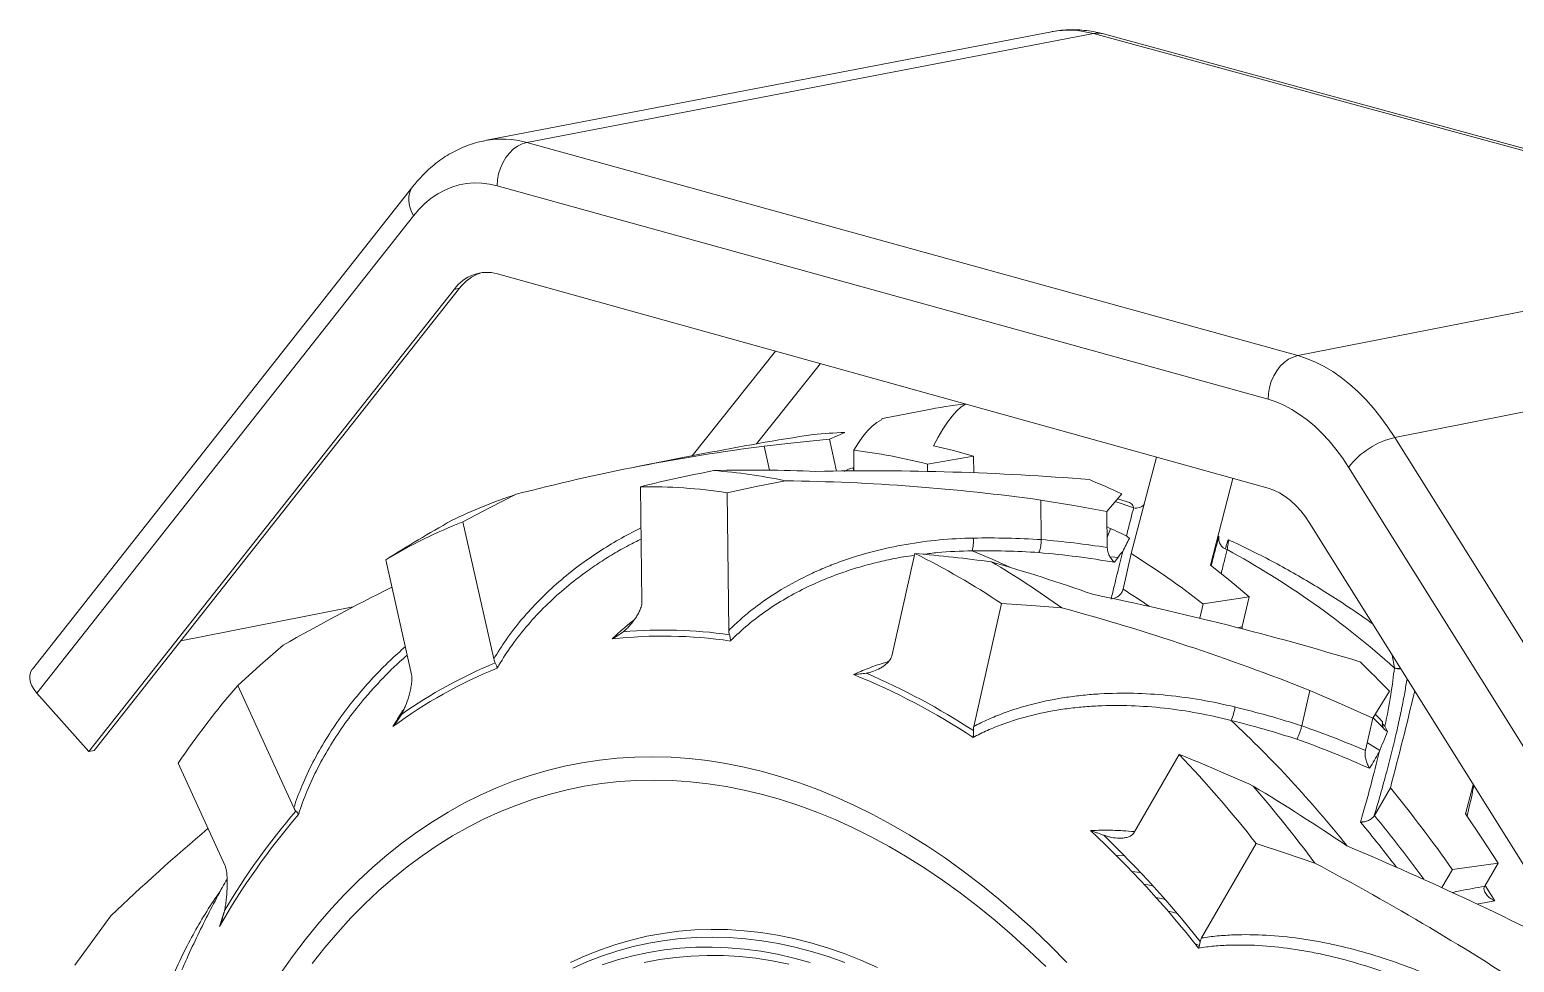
# Model space of a CAD drawing. Header units: millimetres. Extents: x -1041 to 1726, y -447 to 1705.
# Drawn here: x -1022 to -402, y 762 to 1151 of the extents above; entities that cross this region are included whole.
import ezdxf

# ---------------------------------------------------------------- set-up
doc = ezdxf.new("R2010")
doc.units = ezdxf.units.MM

msp = doc.modelspace()

# ---------------------------------------------------------------- linework, layer by layer
at = {"color": 7, "linetype": 'Continuous', "lineweight": 15}
for p, q in [((-595.41, 1150.28), (-831.72, 1104.85)), ((-814.27, 1104.02), (-577.92, 1149.49)), ((-577.92, 1149.49), (-255.59, 1061.72)), ((-251.36, 1061.59), (-573.69, 1149.35)), ((-492.67, 1015.17), (-814.27, 1104.02)), ((-861.76, 1085.76), (-1020.51, 884.42)), ((-826.61, 1086.03), (-505.08, 996.95)), ((-1018.6, 874.39), (-861.58, 1073.46)), ((-255.59, 1061.72), (-492.67, 1015.17)), ((-504.99, 959.84), (-826.43, 1049.31)), ((-844.55, 1042.83), (-996.91, 850.06)), ((-842.36, 1043.25), (-994.73, 850.5)), ((-844.55, 1042.83), (-842.36, 1043.25)), ((-452.22, 981.02), (-215.11, 1027.84)), ((-647.8, 992.49), (-665.96, 988.93)), ((-370.94, 851.27), (-452.22, 981.02)), ((-740.65, 974.29), (-768.73, 968.78)), ((-713, 967.41), (-715.25, 977.43)), ((-677.81, 967.1), (-677.92, 975.71)), ((-627.95, 973.3), (-647.17, 969.97)), ((-551.65, 972.83), (-562.19, 932.66)), ((-647.14, 966.89), (-647.17, 969.97)), ((-471.52, 968.59), (-383.36, 827.76)), ((-730.01, 900.57), (-730.76, 958)), ((-599.68, 938.42), (-599.88, 954.93)), ((-562.81, 953.94), (-567.9, 955.38)), ((-828.06, 888.66), (-840.91, 945.91)), ((-383.3, 778.36), (-487.62, 945.14)), ((-565.58, 917.74), (-562.19, 932.66)), ((-958.59, 896.22), (-886.67, 910.39)), ((-627.87, 860.48), (-616.26, 911.78)), ((-533.6, 905.67), (-532.22, 911.71)), ((-513.03, 914.59), (-532.22, 911.71)), ((-996.91, 850.06), (-1018.6, 874.39)), ((-911.49, 826.6), (-934.85, 877.55)), ((-491.01, 860.77), (-487.64, 875.5)), ((-867.17, 864.47), (-866.72, 865.22)), ((-996.91, 850.06), (-994.73, 850.5)), ((-940.21, 802.62), (-959.68, 845.13)), ((-460.74, 823.38), (-454.07, 834.86)), ((-532.87, 772.28), (-510.03, 811.7)), ((-432.64, 793.29), (-428.22, 800.87)), ((-409.17, 803.41), (-428.22, 800.87))]:
    msp.add_line(p, q, dxfattribs=at)
at = {"color": 8, "linetype": 'Continuous', "lineweight": 15}
for p, q in [((-745.29, 973.38), (-710.51, 1017.05)), ((-691.8, 1011.84), (-718.47, 978.4)), ((-561.14, 951.7), (-568.92, 954.35)), ((-452.41, 884.99), (-453.25, 890.19)), ((-457.38, 861.64), (-456.35, 860.59)), ((-422.45, 823.9), (-422.77, 824.17)), ((-410.53, 787.71), (-417.98, 786.43)), ((-942.45, 777.06), (-940.49, 783.2)), ((-535.36, 769.81), (-533.76, 769.09))]:
    msp.add_line(p, q, dxfattribs=at)
at = {"color": 144, "linetype": 'Continuous', "lineweight": 0}
for p, q in [((-681.66, 983.12), (-688.03, 980.31)), ((-685.05, 967.03), (-688.03, 980.31)), ((-627.87, 966.33), (-627.95, 973.3)), ((-678.34, 968.37), (-677.81, 967.22)), ((-766.24, 912.6), (-766.89, 960.51)), ((-519.82, 963.97), (-529.11, 927.73)), ((-566.1, 957.48), (-572.33, 950.21)), ((-572.15, 935.26), (-572.33, 950.21)), ((-862.37, 882.23), (-873.09, 929.99)), ((-662.07, 889.86), (-652.42, 932.68)), ((-515.86, 902.18), (-513.03, 914.59)), ((-515.88, 901.22), (-515.89, 902.05)), ((-454.38, 875.23), (-461.43, 863.92)), ((-464.48, 850.57), (-461.43, 863.92)), ((-561.23, 815.92), (-542.19, 848.87)), ((-419.47, 836.18), (-422.71, 824.1)), ((-414.73, 793.87), (-409.17, 803.41)), ((-414.59, 794.11), (-410.53, 787.71))]:
    msp.add_line(p, q, dxfattribs=at)
at = {"color": 7, "linetype": 'Continuous', "lineweight": 15, "flags": 128}
for points in [[(-814.27, 1104.02), (-816.21, 1103.46), (-818.1, 1102.52), (-819.9, 1101.24), (-821.55, 1099.64), (-823.02, 1097.76), (-824.28, 1095.66), (-825.29, 1093.37), (-826.02, 1090.97), (-826.46, 1088.5), (-826.61, 1086.03)], [(-861.58, 1073.46), (-859.23, 1076.2), (-856.74, 1078.67), (-854.11, 1080.84), (-851.37, 1082.7), (-848.52, 1084.26), (-845.58, 1085.49), (-842.55, 1086.41), (-839.45, 1086.99), (-836.29, 1087.25), (-833.09, 1087.17), (-829.85, 1086.76), (-826.61, 1086.03)], [(-492.67, 1015.17), (-494.61, 1014.6), (-496.51, 1013.65), (-498.31, 1012.35), (-499.97, 1010.73), (-501.46, 1008.83), (-502.72, 1006.69), (-503.74, 1004.38), (-504.48, 1001.95), (-504.93, 999.45), (-505.08, 996.95)], [(-452.22, 981.02), (-455.07, 985.35), (-458.05, 989.44), (-461.15, 993.3), (-464.37, 996.9), (-467.69, 1000.23), (-471.09, 1003.28), (-474.57, 1006.04), (-478.11, 1008.5), (-481.71, 1010.65), (-485.34, 1012.49), (-489, 1013.99), (-492.67, 1015.17)], [(-505.08, 996.95), (-501.76, 995.87), (-498.45, 994.46), (-495.17, 992.73), (-491.93, 990.69), (-488.74, 988.35), (-485.62, 985.72), (-482.59, 982.8), (-479.65, 979.62), (-476.82, 976.18), (-474.1, 972.5), (-471.52, 968.59)], [(-677.92, 975.71), (-675.98, 978.81), (-674.05, 981.51), (-672.12, 983.83), (-670.2, 985.76), (-668.28, 987.29), (-666.38, 988.43)], [(-688.03, 980.31), (-701.65, 979), (-715.25, 977.43)], [(-706.42, 962.99), (-718.63, 960.58), (-730.76, 958)], [(-487.62, 945.14), (-489.48, 947.89), (-491.46, 950.42), (-493.54, 952.7), (-495.72, 954.71), (-497.98, 956.45), (-500.28, 957.89), (-502.63, 959.02), (-504.99, 959.84)], [(-818.71, 957.33), (-829.86, 951.7), (-840.91, 945.91)], [(-572.33, 950.21), (-586.09, 952.69), (-599.88, 954.93)], [(-591.13, 909.98), (-603.72, 910.97), (-616.26, 911.78)], [(-915.89, 894.36), (-925.44, 886.01), (-934.85, 877.55)], [(-1020.51, 884.42), (-1020.67, 884.2), (-1021.3, 883.04), (-1021.61, 881.75), (-1021.62, 880.36), (-1021.31, 878.9), (-1020.7, 877.4), (-1019.79, 875.89), (-1018.6, 874.39)], [(-461.43, 863.92), (-474.49, 869.81), (-487.64, 875.5)], [(-589, 762.07), (-596.01, 769.12), (-603.11, 775.9), (-610.28, 782.4), (-617.54, 788.61), (-624.86, 794.53), (-632.24, 800.17), (-639.68, 805.5), (-647.18, 810.53), (-654.72, 815.26), (-662.29, 819.67), (-669.9, 823.78), (-677.54, 827.57), (-685.2, 831.04), (-692.88, 834.19), (-700.56, 837.02), (-708.25, 839.53), (-715.93, 841.7), (-723.61, 843.56), (-731.27, 845.08), (-738.91, 846.27), (-746.53, 847.13), (-754.11, 847.66), (-761.65, 847.86), (-769.15, 847.73), (-776.6, 847.27), (-784, 846.48), (-791.33, 845.36), (-798.59, 843.91), (-805.79, 842.14), (-812.9, 840.04), (-819.93, 837.62), (-826.88, 834.88), (-833.73, 831.82), (-840.48, 828.44), (-847.12, 824.76), (-853.66, 820.76), (-860.08, 816.45), (-866.38, 811.85), (-872.56, 806.94), (-878.61, 801.74), (-884.53, 796.25), (-890.31, 790.47), (-895.94, 784.42), (-901.44, 778.08), (-906.78, 771.47), (-911.97, 764.6), (-917, 757.47)], [(-597.83, 760.34), (-604.81, 767.06), (-611.88, 773.49), (-619.03, 779.65), (-626.24, 785.51), (-633.51, 791.09), (-640.84, 796.37), (-648.23, 801.35), (-655.66, 806.02), (-663.13, 810.39), (-670.63, 814.45), (-678.16, 818.2), (-685.71, 821.63), (-693.27, 824.74), (-700.85, 827.53), (-708.43, 829.99), (-716.01, 832.14), (-723.57, 833.95), (-731.13, 835.44), (-738.66, 836.61), (-746.16, 837.44), (-753.64, 837.94), (-761.07, 838.12), (-768.46, 837.97), (-775.8, 837.48), (-783.09, 836.67), (-790.31, 835.54), (-797.46, 834.07), (-804.55, 832.29), (-811.55, 830.18), (-818.47, 827.74), (-825.31, 824.99), (-832.04, 821.93), (-838.68, 818.55), (-845.22, 814.86), (-851.64, 810.86), (-857.95, 806.56), (-864.14, 801.96), (-870.21, 797.06), (-876.14, 791.87), (-881.95, 786.39), (-887.61, 780.63), (-893.14, 774.59), (-898.51, 768.27), (-903.74, 761.69)], [(-485.59, 803.51), (-497.81, 807.68), (-510.03, 811.7)], [(-987.78, 781.51), (-995.34, 771.23), (-1002.76, 760.88)], [(-795.09, 759.7), (-788.92, 762.42), (-782.65, 764.83), (-776.29, 766.92), (-769.85, 768.69), (-763.34, 770.14), (-756.76, 771.26), (-750.12, 772.05), (-743.42, 772.52), (-736.68, 772.66), (-729.88, 772.48), (-723.06, 771.96), (-716.2, 771.12), (-709.31, 769.95), (-702.41, 768.46), (-695.5, 766.64), (-688.58, 764.49), (-681.67, 762.02)], [(-782.79, 761.12), (-776.45, 763.14), (-770.04, 764.84), (-763.55, 766.22), (-757, 767.27), (-750.39, 768), (-743.72, 768.39), (-737, 768.47), (-730.24, 768.21), (-723.45, 767.63), (-716.62, 766.72), (-709.77, 765.48), (-702.91, 763.92), (-696.04, 762.03)], [(-765.37, 761.99), (-758.87, 763.24), (-752.3, 764.16), (-745.67, 764.75), (-738.98, 765.02), (-732.25, 764.95), (-725.49, 764.55), (-718.68, 763.82), (-711.86, 762.77), (-705.01, 761.38)]]:
    msp.add_lwpolyline(points, dxfattribs=at)
at = {"color": 8, "linetype": 'Continuous', "lineweight": 15, "flags": 128}
for points in [[(-861.77, 1085.76), (-862.32, 1084.97), (-863.06, 1083.36), (-863.46, 1081.56), (-863.51, 1079.63), (-863.2, 1077.6), (-862.56, 1075.52), (-861.58, 1073.46)], [(-612.86, 926.95), (-620.1, 930.22), (-628.57, 933.74)], [(-458.49, 850.52), (-463.56, 853.63), (-463.75, 853.75)], [(-564.93, 806.48), (-567.61, 806.73), (-568.56, 806.81)], [(-558.06, 799.45), (-558.57, 799.53), (-561.77, 799.99)], [(-546.76, 783.46), (-544.95, 783.03), (-542.97, 782.53)], [(-667.98, 760.01), (-674.94, 763.06), (-681.9, 765.79), (-688.88, 768.19), (-695.85, 770.27), (-702.82, 772.02), (-709.77, 773.45), (-716.71, 774.55), (-723.62, 775.31), (-730.5, 775.75), (-737.33, 775.85), (-744.13, 775.63), (-750.87, 775.07), (-757.55, 774.18), (-764.17, 772.97), (-770.71, 771.43), (-777.18, 769.56), (-783.57, 767.37), (-789.87, 764.86), (-796.07, 762.04)]]:
    msp.add_lwpolyline(points, dxfattribs=at)
at = {"color": 144, "linetype": 'Continuous', "lineweight": 0, "flags": 128}
for points in [[(-631.29, 995), (-633.07, 993.76), (-634.98, 992.05), (-636.9, 989.94), (-638.83, 987.44), (-640.76, 984.53), (-642.69, 981.23), (-644.63, 977.54)], [(-666.38, 988.43), (-666.05, 988.9), (-665.96, 988.93)], [(-644.63, 977.54), (-636.3, 975.6), (-627.95, 973.3)], [(-570.9, 931.23), (-569.02, 931.06), (-567.77, 930.94)], [(-529.11, 927.73), (-521.04, 921.33), (-513.03, 914.59)], [(-457.31, 862.45), (-458.84, 864.03), (-460.37, 865.59), (-460.39, 865.61)], [(-422.71, 824.1), (-415.87, 813.89), (-409.17, 803.41)], [(-556.99, 794.68), (-555.22, 794.38), (-553.19, 794)], [(-548.18, 788.38), (-548.34, 788.41), (-551.82, 789.15)]]:
    msp.add_lwpolyline(points, dxfattribs=at)
at = {"color": 8, "linetype": 'Continuous', "lineweight": 15}
for centre, radius, start, end in [((-588.37, 1112.3), 38.63, 74.30006, 100.49703), ((-576.1, 1140.42), 9.25, 74.92034, 101.32693), ((-824.76, 1067.45), 38.05, 74.01037, 100.60587), ((-752.45, 618.47), 352.82, 55.90367, 58.01785), ((-860.49, 500.31), 497.16, 38.64817, 46.84482), ((-899.09, 462.53), 561.56, 37.15102, 39.61731), ((-906.32, 456.99), 576.88, 36.08273, 39.42968)]:
    msp.add_arc(centre, radius, start, end, dxfattribs=at)
at = {"color": 7, "linetype": 'Continuous', "lineweight": 15}
for centre, radius, start, end in [((-830.86, 1033.14), 16.77, 74.65696, 144.72621), ((-827.59, 1032.17), 18.47, 109.13421, 143.139), ((-444.63, 948.04), 33.84, 102.97091, 142.62408), ((-612.15, 170.2), 813.78, 97.27828, 104.70391), ((-706.8, 736.03), 241.41, 75.70128, 83.12945), ((-754, 734.17), 233.72, 78.25196, 85.64267), ((-764.17, 738.33), 222.19, 81.35339, 90.70146), ((-717.68, 106.22), 856.84, 82.0982, 89.2469), ((-751.4, 753.02), 215.12, 108.23192, 116.00894), ((-760.01, 741.96), 219.4, 111.63523, 121.02161), ((-640.96, 937.63), 12.99, 342.55081, 6.40452), ((-802.29, 631.68), 336.24, 56.41068, 63.53047), ((-804.45, 614.84), 364.17, 54.14156, 59.66216), ((-765.2, 610.32), 380.94, 52.29597, 57.79769), ((-698.01, 611.69), 367.4, 48.05106, 61.40638), ((-485.91, 144.93), 864.02, 116.43334, 119.84477), ((-826.17, -300.67), 1241.31, 73.16855, 78.48052), ((-847.36, -31.58), 975.81, 68.36829, 74.77653), ((-757.31, 706.07), 192.12, 81.62751, 96.39696), ((-757.12, 706.92), 193.8, 81.87974, 95.02013), ((-751.78, 702.53), 199.37, 112.30614, 125.15032), ((-751.55, 699.98), 199.51, 112.10333, 126.45008), ((-784.06, 619.88), 282.92, 56.54864, 67.99667), ((-785.28, 618.72), 286.97, 56.76372, 66.91217), ((-688.49, 663.1), 326.62, 138.96226, 146.13095), ((-2069.72, 1261.53), 1671.04, 345.20642, 346.63588), ((-544.24, 872.6), 25.67, 338.00725, 351.07735), ((-936.04, 475.54), 542.67, 38.27591, 43.46724), ((-951.72, 457.37), 580.6, 36.5967, 40.65476), ((-918.86, 454.47), 600.6, 35.22321, 39.29716), ((-678.95, 626.09), 303.69, 139.39182, 150.19072), ((-680.56, 628.98), 302.38, 139.53149, 149.22346), ((-305.59, 64.44), 989.73, 130.41521, 133.57244), ((-1022.51, -495.36), 1417.24, 62.53325, 67.1539), ((-1018.69, -202.25), 1138.31, 56.53835, 62.07446)]:
    msp.add_arc(centre, radius, start, end, dxfattribs=at)
at = {"color": 144, "linetype": 'Continuous', "lineweight": 0}
for centre, radius, start, end in [((-607.22, 785.48), 210.95, 96.59674, 101.09325), ((-533.19, -83.51), 1077.95, 98.61908, 101.09633), ((-674.29, 769.63), 213.62, 91.97507, 95.49056), ((-627.49, 396.73), 580.75, 100.79319, 103.88817), ((-719.55, 376.65), 590.8, 87.49003, 91.61942), ((-670.17, -153.69), 1120.82, 85.36349, 91.20186), ((-694.42, 686.75), 299.59, 64.64057, 67.45818), ((-560.21, 956.34), 4.74, 258.71577, 315.92583), ((-548.55, 418.58), 605.69, 119.38359, 122.39882), ((-689.47, 675.85), 292.38, 64.61569, 66.36673), ((-520.96, 938.81), 4.7, 167.73622, 255.09951), ((-708.62, 281.05), 654.04, 82.25841, 85.07043), ((-812.99, 254.19), 701.85, 70.46291, 74.08323), ((-803.36, 534.88), 487.48, 44.28283, 46.32688), ((-450.47, 889.67), 5.12, 247.6592, 277.9644), ((-853.07, 79.51), 829.8, 65.67396, 67.99742), ((-965.47, 82.26), 879.7, 55.89871, 58.91382), ((-893.72, 482.99), 458.94, 38.40439, 46.7189), ((-897.14, 480.85), 465.19, 38.558, 45.9328)]:
    msp.add_arc(centre, radius, start, end, dxfattribs=at)
at = {"color": 7, "linetype": 'Continuous', "lineweight": 15}
for points, knots in [([(-573.69, 1149.35), (-574.47, 1149.55), (-576.51, 1150.07), (-579.84, 1150.67), (-583.65, 1151.07), (-587.43, 1151.16), (-591.17, 1150.93), (-593.85, 1150.61), (-595.26, 1150.3), (-595.46, 1150.25)], [0, 0, 0, 0, 0.108285, 0.284104, 0.458294, 0.630643, 0.80149, 0.97124, 1, 1, 1, 1]), ([(-831.77, 1104.82), (-832.75, 1104.62), (-834.95, 1104.17), (-838.27, 1103.13), (-841.71, 1101.77), (-845.06, 1100.13), (-848.3, 1098.21), (-851.43, 1096.03), (-854.44, 1093.58), (-857.32, 1090.87), (-859.75, 1088.25), (-861.19, 1086.48), (-861.76, 1085.76)], [0, 0, 0, 0, 0.084704, 0.187882, 0.291138, 0.394765, 0.499036, 0.604194, 0.710438, 0.817914, 0.926701, 1, 1, 1, 1]), ([(-564.13, 940), (-563.47, 942.65), (-562.89, 944.95), (-561.89, 948.85), (-561.47, 950.45), (-561.14, 951.7)], [0, 0, 0, 0, 0.5, 0.5, 1, 1, 1, 1]), ([(-730.01, 900.57), (-728.36, 902.22), (-726.67, 903.8), (-724.05, 906.1), (-723.16, 906.86), (-721.37, 908.33), (-720.46, 909.05), (-715.88, 912.59), (-712.07, 915.18), (-704.19, 919.94), (-700.12, 922.1), (-693.83, 925.06), (-691.71, 926), (-687.4, 927.77), (-685.21, 928.61), (-678.61, 930.97), (-674.17, 932.34), (-665.19, 934.68), (-660.65, 935.66), (-651.48, 937.25), (-646.86, 937.87), (-637.52, 938.74), (-632.81, 939), (-628.06, 939.08)], [0, 0, 0, 0, 0.0625, 0.0625, 0.09375, 0.09375, 0.125, 0.125, 0.25, 0.25, 0.375, 0.375, 0.4375, 0.4375, 0.5, 0.5, 0.625, 0.625, 0.75, 0.75, 0.875, 0.875, 1, 1, 1, 1]), ([(-599.68, 938.42), (-599.69, 937.88), (-599.72, 937.33), (-599.8, 936.51), (-599.83, 936.25), (-599.91, 935.72), (-599.95, 935.47), (-600.04, 934.98), (-600.09, 934.75), (-600.19, 934.31), (-600.25, 934.11), (-600.37, 933.73), (-600.43, 933.56), (-600.53, 933.34), (-600.56, 933.27), (-600.63, 933.14), (-600.66, 933.08), (-600.69, 933.02)], [0, 0, 0, 0, 0.25, 0.25, 0.375, 0.375, 0.5, 0.5, 0.625, 0.625, 0.75, 0.75, 0.875, 0.875, 0.9375, 0.9375, 1, 1, 1, 1]), ([(-461.45, 903.3), (-462.27, 903.89), (-465.94, 906.56), (-472.57, 911.03), (-481.32, 916.7), (-490.16, 922.04), (-499.05, 927.1), (-508, 931.84), (-515.52, 935.6), (-520.1, 937.67), (-521.64, 938.36)], [0, 0, 0, 0, 0.042489, 0.1911251, 0.3392708, 0.4868744, 0.6338868, 0.7802627, 0.9259614, 1, 1, 1, 1]), ([(-600.69, 933.02), (-605.34, 933.33), (-609.99, 933.54), (-619.29, 933.78), (-623.93, 933.81), (-628.57, 933.74)], [0, 0, 0, 0, 0.5, 0.5, 1, 1, 1, 1]), ([(-569.11, 928.96), (-574.36, 929.86), (-579.61, 930.66), (-590.14, 932.02), (-595.42, 932.58), (-600.69, 933.02)], [0, 0, 0, 0, 0.5, 0.5, 1, 1, 1, 1]), ([(-570.56, 913.62), (-570.32, 914.59), (-570.09, 915.54), (-569.64, 917.41), (-569.42, 918.33), (-568.77, 921.03), (-568.35, 922.75), (-567.14, 927.73), (-566.4, 930.76), (-565.72, 933.53)], [0, 0, 0, 0, 0.125, 0.125, 0.25, 0.25, 0.5, 0.5, 1, 1, 1, 1]), ([(-569.81, 913.79), (-569.35, 913.92), (-568.38, 914.2), (-567.11, 915.1), (-566.06, 916.28), (-565.76, 917.19), (-565.6, 917.64)], [0, 0, 0, 0, 0.232967, 0.496476, 0.74801, 1, 1, 1, 1]), ([(-766.24, 912.6), (-766.24, 912.18), (-766.28, 911.79), (-766.42, 911.03), (-766.51, 910.67), (-766.72, 909.98), (-766.84, 909.64), (-767.1, 909), (-767.23, 908.69), (-767.66, 907.79), (-767.98, 907.21), (-768.64, 906.11), (-768.98, 905.59), (-770.05, 904.09), (-770.8, 903.16), (-771.98, 901.88), (-772.39, 901.47), (-773.21, 900.68), (-773.64, 900.31), (-774.08, 899.97)], [0, 0, 0, 0, 0.0625, 0.0625, 0.125, 0.125, 0.1875, 0.1875, 0.25, 0.25, 0.375, 0.375, 0.5, 0.5, 0.75, 0.75, 0.875, 0.875, 1, 1, 1, 1]), ([(-774.08, 899.97), (-774.75, 899.44), (-775.48, 898.93), (-776.65, 898.19), (-777.05, 897.95), (-777.66, 897.59), (-777.87, 897.47), (-778.29, 897.23), (-778.5, 897.12), (-778.71, 897)], [0, 0, 0, 0, 0.5, 0.5, 0.75, 0.75, 0.875, 0.875, 1, 1, 1, 1]), ([(-729.74, 898.77), (-729.84, 899.06), (-729.9, 899.36), (-729.98, 899.96), (-730, 900.27), (-730.01, 900.57)], [0, 0, 0, 0, 0.5, 0.5, 1, 1, 1, 1]), ([(-729.74, 898.77), (-729.6, 898.32), (-729.49, 897.87), (-729.39, 897.22), (-729.36, 897), (-729.34, 896.67), (-729.34, 896.57), (-729.33, 896.36), (-729.33, 896.25), (-729.33, 896.15)], [0, 0, 0, 0, 0.5, 0.5, 0.75, 0.75, 0.875, 0.875, 1, 1, 1, 1]), ([(-864.17, 890.25), (-865.19, 889.35), (-868.09, 886.81), (-871.55, 883.49), (-873.9, 881), (-874.54, 880.32)], [0, 0, 0, 0, 0.2852705, 0.8069868, 1, 1, 1, 1]), ([(-827.45, 886.98), (-827.6, 887.23), (-827.71, 887.49), (-827.91, 888.06), (-828, 888.36), (-828.06, 888.66)], [0, 0, 0, 0, 0.5, 0.5, 1, 1, 1, 1]), ([(-827.45, 886.98), (-827.23, 886.6), (-827.05, 886.24), (-826.84, 885.69), (-826.78, 885.51), (-826.71, 885.25), (-826.69, 885.16), (-826.65, 884.99), (-826.63, 884.91), (-826.62, 884.83)], [0, 0, 0, 0, 0.5, 0.5, 0.75, 0.75, 0.875, 0.875, 1, 1, 1, 1]), ([(-662.07, 889.86), (-662.15, 889.48), (-662.28, 889.16), (-662.58, 888.56), (-662.76, 888.29), (-663.12, 887.78), (-663.31, 887.55), (-663.71, 887.11), (-663.92, 886.91), (-664.55, 886.33), (-664.99, 885.98), (-665.9, 885.35), (-666.36, 885.06), (-667.77, 884.28), (-668.73, 883.85), (-670.21, 883.32), (-670.7, 883.16), (-671.71, 882.9), (-672.22, 882.79), (-672.74, 882.71)], [0, 0, 0, 0, 0.0625, 0.0625, 0.125, 0.125, 0.1875, 0.1875, 0.25, 0.25, 0.375, 0.375, 0.5, 0.5, 0.75, 0.75, 0.875, 0.875, 1, 1, 1, 1]), ([(-862.37, 882.23), (-862.28, 881.81), (-862.23, 881.39), (-862.19, 880.57), (-862.2, 880.15), (-862.24, 879.35), (-862.27, 878.96), (-862.36, 878.18), (-862.41, 877.8), (-862.6, 876.67), (-862.75, 875.93), (-863.1, 874.49), (-863.29, 873.79), (-863.9, 871.74), (-864.37, 870.42), (-865.13, 868.53), (-865.4, 867.91), (-865.96, 866.7), (-866.25, 866.11), (-866.56, 865.54)], [0, 0, 0, 0, 0.0625, 0.0625, 0.125, 0.125, 0.1875, 0.1875, 0.25, 0.25, 0.375, 0.375, 0.5, 0.5, 0.75, 0.75, 0.875, 0.875, 1, 1, 1, 1]), ([(-672.74, 882.71), (-673.54, 882.59), (-674.39, 882.49), (-675.72, 882.36), (-676.18, 882.32), (-676.87, 882.27), (-677.11, 882.25), (-677.58, 882.22), (-677.82, 882.21), (-678.06, 882.19)], [0, 0, 0, 0, 0.5, 0.5, 0.75, 0.75, 0.875, 0.875, 1, 1, 1, 1]), ([(-456.35, 860.59), (-455.38, 865.22), (-454.57, 869.57), (-453.26, 877.69), (-452.75, 881.46), (-452.41, 884.94)], [0, 0, 0, 0, 0.5, 0.5, 1, 1, 1, 1]), ([(-627.87, 860.48), (-625.89, 861.53), (-623.87, 862.5), (-620.79, 863.88), (-619.75, 864.32), (-617.66, 865.17), (-616.61, 865.58), (-611.33, 867.56), (-607.01, 868.88), (-598.2, 871.1), (-593.71, 871.98), (-586.87, 873), (-584.57, 873.29), (-579.92, 873.77), (-577.58, 873.95), (-570.56, 874.36), (-565.88, 874.44), (-556.5, 874.22), (-551.81, 873.93), (-542.41, 873), (-537.71, 872.36), (-528.3, 870.74), (-523.6, 869.77), (-518.88, 868.62)], [0, 0, 0, 0, 0.0625, 0.0625, 0.09375, 0.09375, 0.125, 0.125, 0.25, 0.25, 0.375, 0.375, 0.4375, 0.4375, 0.5, 0.5, 0.625, 0.625, 0.75, 0.75, 0.875, 0.875, 1, 1, 1, 1]), ([(-520.44, 862.99), (-525.09, 864.18), (-529.74, 865.21), (-539.03, 866.92), (-543.68, 867.61), (-552.96, 868.64), (-557.6, 868.99), (-566.87, 869.31), (-571.51, 869.28), (-577.29, 869), (-578.45, 868.93), (-580.76, 868.77), (-581.91, 868.68), (-585.35, 868.36), (-587.62, 868.1), (-594.39, 867.15), (-598.82, 866.31), (-607.53, 864.18), (-611.8, 862.9), (-618.07, 860.58), (-620.13, 859.74), (-624.18, 857.93), (-626.17, 856.97), (-628.11, 855.93)], [0, 0, 0, 0, 0.125, 0.125, 0.25, 0.25, 0.375, 0.375, 0.5, 0.5, 0.53125, 0.53125, 0.5625, 0.5625, 0.625, 0.625, 0.75, 0.75, 0.875, 0.875, 0.9375, 0.9375, 1, 1, 1, 1]), ([(-866.56, 865.54), (-867.04, 864.67), (-867.58, 863.81), (-868.47, 862.54), (-868.78, 862.12), (-869.25, 861.5), (-869.42, 861.29), (-869.75, 860.87), (-869.91, 860.67), (-870.08, 860.46)], [0, 0, 0, 0, 0.5, 0.5, 0.75, 0.75, 0.875, 0.875, 1, 1, 1, 1]), ([(-493.06, 855.17), (-497.59, 856.64), (-502.14, 858.03), (-511.26, 860.64), (-515.84, 861.86), (-520.44, 862.99)], [0, 0, 0, 0, 0.5, 0.5, 1, 1, 1, 1]), ([(-491.01, 860.76), (-491.13, 860.28), (-491.28, 859.78), (-491.53, 859), (-491.61, 858.74), (-491.79, 858.22), (-491.88, 857.96), (-492.07, 857.45), (-492.16, 857.21), (-492.35, 856.73), (-492.44, 856.5), (-492.63, 856.07), (-492.72, 855.87), (-492.85, 855.59), (-492.89, 855.5), (-492.98, 855.33), (-493.02, 855.25), (-493.06, 855.17)], [0, 0, 0, 0, 0.25, 0.25, 0.375, 0.375, 0.5, 0.5, 0.625, 0.625, 0.75, 0.75, 0.875, 0.875, 0.9375, 0.9375, 1, 1, 1, 1]), ([(-461.29, 864.14), (-460.63, 863.48), (-459.03, 861.9), (-457.45, 860.26), (-456.52, 859.29)], [0, 0, 0, 0, 0.411878, 1, 1, 1, 1]), ([(-627.99, 858.75), (-627.94, 858.28), (-627.92, 857.8), (-627.95, 857.09), (-627.97, 856.86), (-628.01, 856.51), (-628.03, 856.39), (-628.07, 856.16), (-628.09, 856.05), (-628.11, 855.93)], [0, 0, 0, 0, 0.5, 0.5, 0.75, 0.75, 0.875, 0.875, 1, 1, 1, 1]), ([(-627.99, 858.75), (-628.02, 859.06), (-628.02, 859.35), (-627.97, 859.93), (-627.93, 860.21), (-627.87, 860.48)], [0, 0, 0, 0, 0.5, 0.5, 1, 1, 1, 1]), ([(-462.72, 843.04), (-467.71, 845.26), (-472.73, 847.39), (-482.85, 851.43), (-487.94, 853.35), (-493.06, 855.17)], [0, 0, 0, 0, 0.5, 0.5, 1, 1, 1, 1]), ([(-455.26, 858.4), (-455.45, 858.73), (-455.64, 859.08), (-456.01, 859.81), (-456.18, 860.2), (-456.35, 860.59)], [0, 0, 0, 0, 0.5, 0.5, 1, 1, 1, 1]), ([(-466.5, 820.62), (-466.12, 821.95), (-465.74, 823.27), (-465, 825.88), (-464.64, 827.16), (-463.58, 830.98), (-462.91, 833.47), (-460.97, 840.77), (-459.81, 845.41), (-458.76, 849.82)], [0, 0, 0, 0, 0.125, 0.125, 0.25, 0.25, 0.5, 0.5, 1, 1, 1, 1]), ([(-910.6, 825.23), (-910.78, 825.4), (-910.94, 825.61), (-911.23, 826.08), (-911.37, 826.34), (-911.49, 826.6)], [0, 0, 0, 0, 0.5, 0.5, 1, 1, 1, 1]), ([(-910.6, 825.23), (-910.32, 824.97), (-910.09, 824.71), (-909.82, 824.34), (-909.74, 824.22), (-909.64, 824.04), (-909.6, 823.98), (-909.55, 823.87), (-909.52, 823.81), (-909.5, 823.76)], [0, 0, 0, 0, 0.5, 0.5, 0.75, 0.75, 0.875, 0.875, 1, 1, 1, 1]), ([(-460.78, 823.3), (-460.9, 823.1), (-461.04, 822.91), (-461.36, 822.54), (-461.55, 822.36), (-461.95, 822.02), (-462.17, 821.86), (-462.64, 821.57), (-462.9, 821.44), (-463.42, 821.2), (-463.68, 821.1), (-464.24, 820.92), (-464.52, 820.84), (-465.09, 820.73), (-465.37, 820.68), (-465.8, 820.64), (-465.94, 820.63), (-466.22, 820.62), (-466.37, 820.62), (-466.5, 820.62)], [0, 0, 0, 0, 0.125, 0.125, 0.25, 0.25, 0.375, 0.375, 0.5, 0.5, 0.625, 0.625, 0.75, 0.75, 0.875, 0.875, 0.9375, 0.9375, 1, 1, 1, 1]), ([(-561.23, 815.92), (-561.4, 815.64), (-561.6, 815.42), (-562.03, 815.04), (-562.26, 814.89), (-562.74, 814.63), (-562.99, 814.52), (-563.49, 814.34), (-563.74, 814.27), (-564.5, 814.08), (-565.03, 814), (-566.09, 813.91), (-566.62, 813.89), (-568.21, 813.92), (-569.28, 814.04), (-570.89, 814.33), (-571.43, 814.45), (-572.51, 814.74), (-573.06, 814.9), (-573.6, 815.1)], [0, 0, 0, 0, 0.0625, 0.0625, 0.125, 0.125, 0.1875, 0.1875, 0.25, 0.25, 0.375, 0.375, 0.5, 0.5, 0.75, 0.75, 0.875, 0.875, 1, 1, 1, 1]), ([(-940.21, 802.62), (-940.04, 802.24), (-939.91, 801.85), (-939.7, 801.04), (-939.62, 800.62), (-939.48, 799.79), (-939.43, 799.38), (-939.34, 798.56), (-939.31, 798.15), (-939.23, 796.92), (-939.21, 796.1), (-939.21, 794.47), (-939.23, 793.67), (-939.33, 791.29), (-939.46, 789.73), (-939.73, 787.44), (-939.83, 786.68), (-940.07, 785.18), (-940.2, 784.44), (-940.35, 783.7)], [0, 0, 0, 0, 0.0625, 0.0625, 0.125, 0.125, 0.1875, 0.1875, 0.25, 0.25, 0.375, 0.375, 0.5, 0.5, 0.75, 0.75, 0.875, 0.875, 1, 1, 1, 1]), ([(-939.26, 796.87), (-939.91, 795.73), (-942.28, 791.58), (-946.17, 784.2), (-950.93, 774.72), (-954.92, 766.32), (-957.25, 761.02), (-958.13, 759.01)], [0, 0, 0, 0, 0.093715, 0.343998, 0.594948, 0.846475, 1, 1, 1, 1]), ([(-940.35, 783.7), (-940.59, 782.58), (-940.89, 781.47), (-941.42, 779.81), (-941.61, 779.26), (-941.91, 778.43), (-942.02, 778.16), (-942.23, 777.61), (-942.34, 777.33), (-942.45, 777.06)], [0, 0, 0, 0, 0.5, 0.5, 0.75, 0.75, 0.875, 0.875, 1, 1, 1, 1]), ([(-426.1, 744.66), (-430.43, 746.92), (-434.8, 749.03), (-443.6, 752.98), (-448.03, 754.81), (-456.98, 758.19), (-461.49, 759.73), (-470.58, 762.52), (-475.16, 763.76), (-480.94, 765.1), (-482.11, 765.36), (-484.42, 765.85), (-485.58, 766.09), (-489.05, 766.76), (-491.36, 767.16), (-498.25, 768.21), (-502.82, 768.72), (-511.9, 769.33), (-516.4, 769.42), (-523.11, 769.21), (-525.34, 769.07), (-529.74, 768.68), (-531.92, 768.42), (-534.07, 768.09)], [0, 0, 0, 0, 0.125, 0.125, 0.25, 0.25, 0.375, 0.375, 0.5, 0.5, 0.53125, 0.53125, 0.5625, 0.5625, 0.625, 0.625, 0.75, 0.75, 0.875, 0.875, 0.9375, 0.9375, 1, 1, 1, 1]), ([(-533.37, 770.81), (-533.34, 771.1), (-533.27, 771.36), (-533.1, 771.84), (-532.99, 772.07), (-532.87, 772.28)], [0, 0, 0, 0, 0.5, 0.5, 1, 1, 1, 1]), ([(-532.87, 772.28), (-530.69, 772.61), (-528.48, 772.89), (-525.13, 773.21), (-524.01, 773.3), (-521.75, 773.45), (-520.62, 773.51), (-514.97, 773.73), (-510.4, 773.68), (-501.21, 773.17), (-496.58, 772.71), (-489.59, 771.73), (-487.26, 771.36), (-482.57, 770.52), (-480.21, 770.05), (-473.18, 768.52), (-468.54, 767.34), (-459.33, 764.66), (-454.76, 763.17), (-445.69, 759.9), (-441.19, 758.12), (-432.26, 754.27), (-427.82, 752.21), (-423.43, 750.01)], [0, 0, 0, 0, 0.0625, 0.0625, 0.09375, 0.09375, 0.125, 0.125, 0.25, 0.25, 0.375, 0.375, 0.4375, 0.4375, 0.5, 0.5, 0.625, 0.625, 0.75, 0.75, 0.875, 0.875, 1, 1, 1, 1])]:
    msp.add_open_spline(points, degree=3, knots=knots, dxfattribs=at)
at = {"color": 144, "linetype": 'Continuous', "lineweight": 0}
for points, knots in [([(-681.89, 966.96), (-681.82, 967), (-680.68, 967.63), (-679.48, 968.02), (-678.34, 968.37), (-678.34, 968.37)], [0, 0, 0, 0, 0.059224, 0.997658, 1, 1, 1, 1]), ([(-561.13, 951.72), (-561.4, 952.36), (-561.88, 953.51), (-562.54, 953.75), (-562.83, 953.86)], [0, 0, 0, 0, 0.556268, 1, 1, 1, 1]), ([(-570.74, 942.94), (-571.13, 942.03), (-571.6, 940.94), (-572.12, 939.59), (-572.2, 939.36)], [0, 0, 0, 0, 0.830334, 1, 1, 1, 1]), ([(-572.15, 935.12), (-572.14, 934.77), (-572.09, 934.43), (-572, 933.91), (-571.96, 933.74), (-571.88, 933.4), (-571.83, 933.23), (-571.68, 932.75), (-571.57, 932.43), (-571.32, 931.84), (-571.18, 931.57), (-570.9, 931.04), (-570.75, 930.8), (-570.44, 930.34), (-570.28, 930.13), (-569.96, 929.74), (-569.79, 929.56), (-569.54, 929.31), (-569.45, 929.24), (-569.28, 929.09), (-569.19, 929.02), (-569.11, 928.96)], [0, 0, 0, 0, 0.125, 0.125, 0.1875, 0.1875, 0.25, 0.25, 0.375, 0.375, 0.5, 0.5, 0.625, 0.625, 0.75, 0.75, 0.875, 0.875, 0.9375, 0.9375, 1, 1, 1, 1]), ([(-562.88, 938.94), (-563.09, 939.08), (-563.3, 939.24), (-563.72, 939.59), (-563.92, 939.79), (-564.13, 940)], [0, 0, 0, 0, 0.5, 0.5, 1, 1, 1, 1]), ([(-528.82, 927.49), (-528.64, 928.2), (-527.88, 931.15), (-526.76, 935.39), (-525.95, 938.34), (-525.55, 939.81)], [0, 0, 0, 0, 0.1350903, 0.5668361, 1, 1, 1, 1]), ([(-522.89, 934.61), (-522.71, 935.26), (-522.24, 936.91), (-521.83, 938.1), (-521.59, 938.55), (-521.57, 938.05), (-521.74, 936.73), (-522.03, 935.09), (-522.17, 934.28)], [0, 0, 0, 0, 0.127559, 0.32184, 0.489505, 0.657174, 0.828586, 1, 1, 1, 1]), ([(-449.82, 884.7), (-449.87, 884.69), (-450.42, 884.53), (-451.32, 884.67), (-452.12, 884.88), (-452.39, 884.99), (-452.41, 884.99)], [0, 0, 0, 0, 0.054417, 0.660803, 0.981581, 1, 1, 1, 1]), ([(-457.39, 862.04), (-457.47, 861.66), (-457.47, 861.29), (-457.37, 860.75), (-457.32, 860.57), (-457.18, 860.23), (-457.1, 860.07), (-456.91, 859.75), (-456.79, 859.6), (-456.54, 859.31), (-456.41, 859.18), (-456.11, 858.93), (-455.95, 858.81), (-455.62, 858.59), (-455.44, 858.49), (-455.26, 858.4)], [0, 0, 0, 0, 0.25, 0.25, 0.375, 0.375, 0.5, 0.5, 0.625, 0.625, 0.75, 0.75, 0.875, 0.875, 1, 1, 1, 1]), ([(-464.51, 850.44), (-464.57, 850.13), (-464.6, 849.8), (-464.62, 849.29), (-464.62, 849.12), (-464.6, 848.76), (-464.59, 848.59), (-464.54, 848.07), (-464.49, 847.71), (-464.36, 847.03), (-464.29, 846.7), (-464.11, 846.06), (-464, 845.74), (-463.79, 845.13), (-463.67, 844.84), (-463.42, 844.29), (-463.29, 844.02), (-463.08, 843.64), (-463.01, 843.52), (-462.87, 843.27), (-462.79, 843.15), (-462.72, 843.04)], [0, 0, 0, 0, 0.125, 0.125, 0.1875, 0.1875, 0.25, 0.25, 0.375, 0.375, 0.5, 0.5, 0.625, 0.625, 0.75, 0.75, 0.875, 0.875, 0.9375, 0.9375, 1, 1, 1, 1]), ([(-419.22, 835.78), (-419.92, 832.51), (-420.78, 828.46), (-421.87, 823.99), (-422.08, 823.14)], [0, 0, 0, 0, 0.8096184, 1, 1, 1, 1]), ([(-573.6, 815.1), (-574.43, 815.4), (-575.32, 815.73), (-576.69, 816.23), (-577.16, 816.4), (-577.87, 816.66), (-578.11, 816.75), (-578.59, 816.93), (-578.83, 817.02), (-579.08, 817.1)], [0, 0, 0, 0, 0.5, 0.5, 0.75, 0.75, 0.875, 0.875, 1, 1, 1, 1]), ([(-414.79, 793.77), (-414.93, 793.52), (-415, 793.25), (-415.03, 792.81), (-415.03, 792.67), (-414.99, 792.37), (-414.96, 792.22), (-414.88, 791.92), (-414.83, 791.77), (-414.7, 791.48), (-414.63, 791.33), (-414.39, 790.9), (-414.2, 790.62), (-413.54, 789.81), (-413.02, 789.33), (-412.14, 788.66), (-411.83, 788.45), (-411.36, 788.16), (-411.19, 788.06), (-410.87, 787.88), (-410.7, 787.79), (-410.53, 787.71)], [0, 0, 0, 0, 0.125, 0.125, 0.1875, 0.1875, 0.25, 0.25, 0.3125, 0.3125, 0.375, 0.375, 0.5, 0.5, 0.75, 0.75, 0.875, 0.875, 0.9375, 0.9375, 1, 1, 1, 1]), ([(-533.37, 770.81), (-533.42, 770.36), (-533.51, 769.91), (-533.68, 769.23), (-533.75, 769), (-533.86, 768.66), (-533.9, 768.54), (-533.98, 768.32), (-534.03, 768.2), (-534.07, 768.09)], [0, 0, 0, 0, 0.5, 0.5, 0.75, 0.75, 0.875, 0.875, 1, 1, 1, 1])]:
    msp.add_open_spline(points, degree=3, knots=knots, dxfattribs=at)
for points in [[(-561.14, 951.7), (-561.13, 951.7), (-561.13, 951.71), (-561.13, 951.72)], [(-572.15, 935.12), (-572.15, 935.16), (-572.15, 935.21), (-572.15, 935.26)], [(-562.88, 938.94), (-563.83, 937.19), (-564.77, 935.4), (-565.72, 933.53)], [(-565.72, 933.53), (-566.86, 932.1), (-567.98, 930.58), (-569.11, 928.96)], [(-515.89, 902.05), (-515.88, 902.09), (-515.87, 902.14), (-515.86, 902.18)], [(-452.41, 884.94), (-452.41, 884.96), (-452.41, 884.97), (-452.41, 884.99)], [(-457.39, 862.04), (-457.37, 862.17), (-457.34, 862.31), (-457.31, 862.45)], [(-455.26, 858.4), (-456.41, 855.59), (-457.58, 852.74), (-458.76, 849.82)], [(-464.51, 850.44), (-464.5, 850.49), (-464.49, 850.53), (-464.48, 850.57)], [(-458.76, 849.82), (-460.06, 847.65), (-461.38, 845.38), (-462.72, 843.04)], [(-414.79, 793.77), (-414.77, 793.81), (-414.75, 793.84), (-414.73, 793.87)]]:
    msp.add_open_spline(points, degree=3, dxfattribs=at)
at = {"color": 8, "linetype": 'Continuous', "lineweight": 15}
for points, knots in [([(-828.06, 888.66), (-826.39, 891.36), (-822.8, 897.14), (-816.39, 905.35), (-809.03, 913.41), (-801, 920.91), (-792.68, 927.58), (-784.26, 933.45), (-775.81, 938.53), (-769.92, 941.8), (-766.8, 943.23), (-766.66, 943.3)], [0, 0, 0, 0, 0.1134485, 0.2427908, 0.3721567, 0.5049091, 0.6376763, 0.7565072, 0.8754521, 0.9943016, 1, 1, 1, 1]), ([(-766.59, 938.68), (-768.32, 937.82), (-772.24, 935.87), (-778.21, 932.47), (-784.48, 928.54), (-791.39, 923.72), (-798.81, 917.88), (-806.59, 910.78), (-813.89, 903), (-820.39, 894.75), (-824.47, 888.54), (-826.38, 885.24), (-826.62, 884.83)], [0, 0, 0, 0, 0.071361, 0.161896, 0.253159, 0.344419, 0.471894, 0.60001, 0.730377, 0.861653, 0.982592, 1, 1, 1, 1]), ([(-652.61, 931.81), (-654.13, 931.63), (-658.09, 931.16), (-664.36, 929.85), (-671.48, 928.17), (-678.51, 926.11), (-686.35, 923.42), (-694.91, 919.88), (-704.09, 915.26), (-712.94, 909.87), (-721.1, 903.84), (-726.43, 899.08), (-729.01, 896.48), (-729.33, 896.15)], [0, 0, 0, 0, 0.052621, 0.13678, 0.220937, 0.305771, 0.390602, 0.509097, 0.628187, 0.74937, 0.871399, 0.983818, 1, 1, 1, 1]), ([(-628.57, 933.74), (-633.37, 933.64), (-640.17, 933.51), (-646.85, 932.57), (-648.82, 932.29)], [0, 0, 0, 0, 0.7055864, 1, 1, 1, 1]), ([(-522.17, 934.28), (-522.35, 933.57), (-522.87, 931.45), (-523.68, 928.18), (-524.42, 925.1), (-524.66, 924.11)], [0, 0, 0, 0, 0.252701, 0.758259, 1, 1, 1, 1]), ([(-778.71, 897), (-777.01, 898.59), (-774.07, 901.33), (-770.94, 903.82), (-769.62, 904.87)], [0, 0, 0, 0, 0.57975, 1, 1, 1, 1]), ([(-517.68, 901.67), (-517.08, 901.8), (-516.48, 901.94), (-515.89, 902.05), (-515.89, 902.05)], [0, 0, 0, 0, 0.998867, 1, 1, 1, 1]), ([(-911.49, 826.6), (-910.41, 829.62), (-908.11, 836.09), (-903.59, 845.61), (-898.14, 855.25), (-891.93, 864.53), (-885.29, 873.11), (-878.39, 880.93), (-871.68, 887.78), (-867.03, 891.92), (-864.87, 893.84)], [0, 0, 0, 0, 0.115924, 0.248088, 0.380276, 0.515925, 0.651589, 0.773012, 0.894552, 1, 1, 1, 1]), ([(-678.06, 882.19), (-676.02, 883.05), (-671.94, 884.78), (-667.02, 886.52), (-664.12, 887.35), (-663.38, 887.56)], [0, 0, 0, 0, 0.426885, 0.853791, 1, 1, 1, 1]), ([(-874.54, 880.32), (-875.64, 879.18), (-878.51, 876.22), (-883.51, 870.42), (-889.45, 862.84), (-895.47, 853.95), (-900.91, 844.55), (-905.5, 834.91), (-908.18, 827.89), (-909.35, 824.22), (-909.5, 823.76)], [0, 0, 0, 0, 0.071797, 0.185219, 0.343649, 0.502876, 0.664901, 0.828057, 0.978364, 1, 1, 1, 1]), ([(-447.13, 880.4), (-447.43, 878.53), (-448.06, 874.52), (-449.37, 867.71), (-451.02, 860.06), (-452.98, 851.78), (-455.26, 842.87), (-457.85, 833.4), (-459.77, 826.73), (-460.78, 823.3), (-460.78, 823.3)], [0, 0, 0, 0, 0.1257739, 0.268577, 0.4113795, 0.55787, 0.7043598, 0.8521712, 0.999982, 1, 1, 1, 1]), ([(-870.08, 860.46), (-868.84, 862.61), (-867.38, 865.11), (-865.77, 867.49), (-865.54, 867.82)], [0, 0, 0, 0, 0.8592743, 1, 1, 1, 1]), ([(-579.08, 817.1), (-576.86, 817.16), (-572.42, 817.28), (-566.32, 817.09), (-562.43, 816.76), (-560.82, 816.63)], [0, 0, 0, 0, 0.36992, 0.739858, 1, 1, 1, 1]), ([(-428.36, 791.22), (-427.22, 791.47), (-422.62, 792.47), (-418.14, 793.23), (-414.79, 793.77), (-414.79, 793.77)], [0, 0, 0, 0, 0.247425, 0.999849, 1, 1, 1, 1]), ([(-971.53, 721.58), (-971.04, 724.62), (-970.01, 731.12), (-967.43, 741.02), (-963.97, 751.29), (-959.74, 761.45), (-954.97, 771.1), (-949.81, 780.14), (-945.58, 786.9), (-942.88, 790.65), (-942.14, 791.68)], [0, 0, 0, 0, 0.123226, 0.263715, 0.40423, 0.548423, 0.692633, 0.821705, 0.950901, 1, 1, 1, 1])]:
    msp.add_open_spline(points, degree=3, knots=knots, dxfattribs=at)
at = {"color": 7, "linetype": 'Continuous', "lineweight": 15}
for points in [[(-628.06, 939.08), (-618.61, 939.24), (-609.15, 939.02), (-599.68, 938.42)], [(-599.68, 938.42), (-599.68, 938.42), (-599.68, 938.42), (-599.68, 938.42)], [(-599.68, 938.42), (-590.49, 937.67), (-581.31, 936.57), (-572.15, 935.12)], [(-565.6, 917.64), (-565.59, 917.67), (-565.59, 917.71), (-565.58, 917.74)], [(-518.88, 868.62), (-509.52, 866.34), (-500.23, 863.72), (-491.01, 860.76)], [(-491.01, 860.76), (-491.01, 860.76), (-491.01, 860.76), (-491.01, 860.77)], [(-491.01, 860.77), (-482.08, 857.63), (-473.24, 854.19), (-464.51, 850.44)], [(-460.78, 823.3), (-460.77, 823.33), (-460.75, 823.36), (-460.74, 823.38)]]:
    msp.add_open_spline(points, degree=3, dxfattribs=at)

doc.saveas('drawing.dxf')
